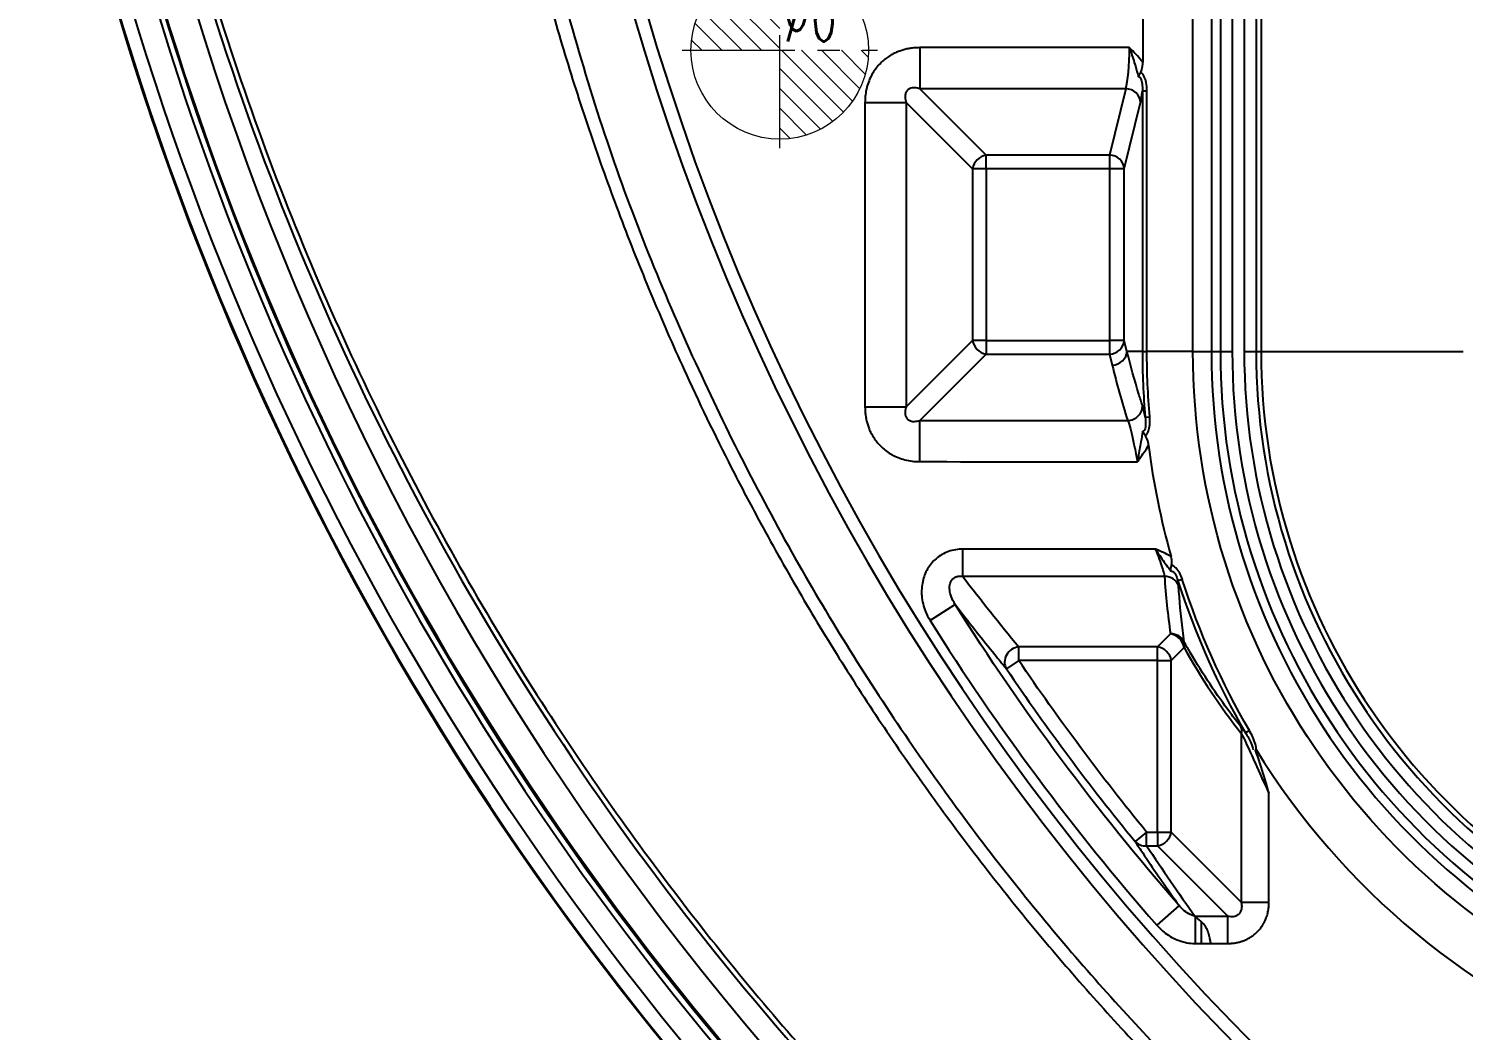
# Model space of a CAD drawing. Header units: millimetres. Extents: x 2595 to 3308, y 1499 to 1823.
# Drawn here: x 3048.63 to 3097.09, y 1606.33 to 1640.15 of the extents above; entities that cross this region are included whole.
import ezdxf
from ezdxf.lldxf.tags import DXFTag

# ---------------------------------------------------------------- set-up
doc = ezdxf.new("R2010")
doc.units = ezdxf.units.MM
doc.linetypes.add('CENTER', pattern=[2, 1.25, -0.25, 0.25, -0.25])
doc.layers.add('5', color=7, linetype='Continuous', true_color=0xffffff)
doc.layers.add('epin', color=13, linetype='Continuous', lineweight=9)
doc.styles.add('TXT05', font='txt.shx', dxfattribs={"width": 0.5, "bigfont": 'gbcbig.shx'})
tags = doc.linetypes.add('DASHED', pattern=[25.72, 12.86, -12.86]).pattern_tags.tags
tags[6:7] = [DXFTag(74, 4), DXFTag(75, 0), DXFTag(340, '0'), DXFTag(46, 0.0), DXFTag(50, 0.0), DXFTag(44, 0.0), DXFTag(45, 0.0)]
tags[4:5] = [DXFTag(74, 4), DXFTag(75, 0), DXFTag(340, '0'), DXFTag(46, 0.0), DXFTag(50, 0.0), DXFTag(44, 0.0), DXFTag(45, 0.0)]

# ---------------------------------------------------------------- blocks, each defined once
blk = doc.blocks.new('epin_ejp_6')
at = {"layer": 'epin'}
h = blk.add_hatch(dxfattribs=at)
h.set_pattern_fill('_ANSI31', color=123, scale=0.15, angle=90, style=0)
h.set_pattern_definition([(135, (-2656.51364, 153.2396), (-0.336759605, -0.336759605), [])])
h.paths.add_polyline_path([(0, 3, 0.414214), (-3, 0), (0, 0)])
h.paths.add_polyline_path([(3, 0), (0, 0), (0, -3, 0.414214)])
at = {"layer": 'epin', "color": 1, "linetype": 'CENTER', "ltscale": 3.048}
for p, q in [((0, -3.3), (0, 3.3)), ((-3.3, 0), (3.3, 0))]:
    blk.add_line(p, q, dxfattribs=at)
at = {"layer": 'epin'}
blk.add_circle((0, 0), 3, dxfattribs=at)
at = {"layer": 'epin', "color": 6, "style": 'TXT05', "width": 0.5}
blk.add_text('%%c6', height=2.1, dxfattribs=at).set_placement((0.12, 0.3))

msp = doc.modelspace()

# ---------------------------------------------------------------- linework, layer by layer
at = {"layer": '5', "color": 7, "linetype": 'Continuous'}
for p, q in [((3087.961, 1629.254), (3087.961, 1673.518)), ((3088.582, 1673.518), (3088.582, 1629.254)), ((3088.887, 1673.518), (3088.887, 1629.254)), ((3089.289, 1673.518), (3089.289, 1629.254)), ((3089.692, 1673.518), (3089.692, 1629.254)), ((3090.094, 1673.518), (3090.094, 1629.254)), ((3090.263, 1655.946), (3090.263, 1629.254)), ((3086.264, 1642.628), (3086.264, 1639.018)), ((3085.818, 1639.512), (3078.729, 1639.512)), ((3078.729, 1639.512), (3078.729, 1638.126)), ((3076.88, 1637.664), (3076.88, 1627.382)), ((3078.267, 1637.664), (3080.51, 1635.421)), ((3078.267, 1637.664), (3078.267, 1627.382)), ((3078.729, 1638.126), (3080.972, 1635.883)), ((3085.69, 1638.126), (3078.729, 1638.126)), ((3085.69, 1638.126), (3085.141, 1635.883)), ((3085.641, 1635.421), (3086.19, 1637.664)), ((3086.252, 1638.052), (3086.406, 1638.052)), ((3086.252, 1638.052), (3086.252, 1629.254)), ((3086.406, 1629.254), (3086.406, 1638.052)), ((3080.972, 1635.421), (3080.972, 1635.883)), ((3085.141, 1635.883), (3080.972, 1635.883)), ((3085.141, 1635.883), (3085.141, 1635.421)), ((3080.51, 1635.421), (3080.51, 1629.626)), ((3080.972, 1635.421), (3080.51, 1635.421)), ((3085.141, 1635.421), (3080.972, 1635.421)), ((3080.972, 1635.421), (3080.972, 1629.626)), ((3085.641, 1635.421), (3085.141, 1635.421)), ((3085.141, 1635.421), (3085.141, 1629.626)), ((3085.641, 1629.626), (3085.641, 1635.421)), ((3078.267, 1627.382), (3080.51, 1629.626)), ((3080.972, 1629.626), (3080.51, 1629.626)), ((3080.972, 1629.626), (3085.141, 1629.626)), ((3080.972, 1629.626), (3080.972, 1629.163)), ((3085.641, 1629.626), (3085.141, 1629.626)), ((3085.141, 1629.626), (3085.141, 1629.163)), ((3085.732, 1629.254), (3085.641, 1629.626)), ((3078.729, 1626.92), (3080.972, 1629.163)), ((3080.972, 1629.163), (3085.141, 1629.163)), ((3085.141, 1629.163), (3085.232, 1628.791)), ((3086.252, 1629.254), (3085.732, 1629.254)), ((3088.887, 1629.254), (3089.289, 1629.254)), ((3089.692, 1629.254), (3090.094, 1629.254)), ((3090.094, 1629.254), (3090.263, 1629.254)), ((3090.263, 1629.254), (3097.094, 1629.254)), ((3076.88, 1627.382), (3078.267, 1627.382)), ((3086.348, 1627.038), (3086.502, 1627.051)), ((3078.729, 1626.92), (3085.757, 1626.92)), ((3086.689, 1622.582), (3080.186, 1622.582)), ((3080.186, 1621.658), (3080.186, 1622.582)), ((3086.999, 1621.658), (3080.186, 1621.658)), ((3087.602, 1621.555), (3087.455, 1621.509)), ((3079.932, 1620.706), (3079.081, 1620.172)), ((3087.202, 1619.719), (3086.767, 1619.284)), ((3082.074, 1618.822), (3082.074, 1619.284)), ((3086.767, 1619.284), (3082.074, 1619.284)), ((3086.767, 1618.822), (3086.767, 1619.284)), ((3087.664, 1619.257), (3087.229, 1618.822)), ((3082.074, 1618.822), (3081.658, 1618.54)), ((3086.767, 1618.822), (3082.074, 1618.822)), ((3086.767, 1618.822), (3087.229, 1618.822)), ((3086.767, 1613.027), (3086.767, 1618.822)), ((3087.229, 1613.027), (3087.229, 1618.822)), ((3089.603, 1610.653), (3089.603, 1616.347)), ((3089.867, 1616.458), (3089.734, 1616.38)), ((3090.528, 1610.653), (3090.528, 1614.339)), ((3086.394, 1613.027), (3086.005, 1612.708)), ((3086.394, 1613.027), (3086.767, 1613.027)), ((3086.394, 1612.564), (3086.394, 1613.027)), ((3086.767, 1613.027), (3086.767, 1612.564)), ((3086.767, 1613.027), (3087.229, 1613.027)), ((3089.603, 1610.653), (3087.229, 1613.027)), ((3086.394, 1612.564), (3086.767, 1612.564)), ((3089.141, 1610.19), (3086.767, 1612.564)), ((3087.493, 1610.544), (3086.737, 1609.883)), ((3088.03, 1610.19), (3089.141, 1610.19)), ((3088.03, 1610.19), (3088.03, 1609.266)), ((3089.141, 1609.266), (3089.141, 1610.19)), ((3088.252, 1609.266), (3088.252, 1610)), ((3088.567, 1609.266), (3089.141, 1609.266))]:
    msp.add_line(p, q, dxfattribs=at)
at = {"layer": '5', "color": 7, "linetype": 'Continuous', "extrusion": (0, 0, -1)}
for centre, radius, start, end in [((-3148.002, 1669.494), 100.07, 313.95835, 233.17746), ((-3148.002, 1669.494), 99.038, 313.97894, 78.94), ((-3111.786, 1629.254), 23.825, 155, 0), ((-3111.786, 1629.254), 25.38, 355.0217, 0), ((-3111.786, 1629.254), 25.38, 329.7245, 342.3429), ((-3148.002, 1663.458), 80.382, 318.83127, 327.8694), ((-3148.002, 1663.458), 79.617, 320.69718, 325.90033)]:
    msp.add_arc(centre, radius, start, end, dxfattribs=at)
at = {"layer": '5', "color": 7, "linetype": 'DASHED'}
for radius, start, end in [(100.573, 306.62661, 226.18317), (100.572, 306.62578, 226.19708)]:
    msp.add_arc((3148.002, 1669.494), radius, start, end, dxfattribs=at)
at = {"layer": '5', "color": 7, "linetype": 'Continuous'}
for centre, radius, start, end in [((3148.002, 1669.494), 100.547, 306.63636, 233.36364), ((3148.002, 1669.494), 99.282, 100.95124, 226.04921), ((3148.002, 1669.494), 99.081, 101.04979, 226.04537), ((3148.002, 1669.494), 98.032, 142.30314, 226.03062), ((3148.002, 1663.458), 82.176, 195.12421, 254.87579), ((3148.002, 1663.458), 81.732, 195.12421, 254.87579), ((3111.786, 1629.254), 23.204, 180, 25), ((3111.786, 1629.254), 22.9, 180, 25), ((3111.786, 1629.254), 22.498, 180, 25), ((3111.786, 1629.254), 22.094, 180, 25), ((3111.786, 1629.254), 21.692, 180, 25), ((3111.786, 1629.254), 21.524, 180, 25), ((3111.786, 1629.254), 25.534, 180, 184.9783), ((3111.786, 1629.254), 25.522, 187.1299, 195.7407), ((3111.786, 1629.254), 25.534, 197.6571, 210.2755), ((3148.002, 1663.458), 81.386, 212.1306, 221.16873), ((3148.002, 1663.458), 80.119, 214.09967, 219.30282), ((3111.786, 1629.254), 25.522, 211.7823, 248.8595)]:
    msp.add_arc(centre, radius, start, end, dxfattribs=at)
for centre, major_axis, ratio, start_param, end_param in [((3085.606, 1639.512), (0, -1.509), 0.140139, 0.405834, 1.570796), ((3085.69, 1637.664), (0.489, -0.12), 0.914519, 0.261352, 1.79087), ((3086.106, 1639.512), (0, -2.012), 0.105104, 0.405834, 0.758497), ((3080.972, 1635.421), (0.356, 0.356), 0.854588, 0.863645, 2.277948), ((3085.141, 1635.421), (0.489, -0.12), 0.914519, 0.261352, 1.79087), ((3080.972, 1629.626), (-0.356, 0.356), 0.854588, 0.863645, 2.277948), ((3085.141, 1629.626), (0.489, 0.12), 0.914519, 4.492315, 6.021833), ((3085.232, 1629.254), (0.489, 0.12), 0.914519, 4.492315, 6.021833), ((3111.786, 1635.7), (0, -28.244), 0.969623, 4.959503, 5.028485), ((3085.757, 1627.382), (0.479, 0.152), 0.911656, 4.430952, 6.026004), ((3148.002, 1674.451), (0, -86.346), 0.992534, 5.37024, 5.405473), ((3086.999, 1621.196), (-0.502, -0.034), 0.918444, 3.409029, 4.650133), ((3111.786, 1623.447), (0, -25.627), 0.969623, 4.782274, 4.858399), ((3087.202, 1619.257), (-0.498, -0.071), 0.917321, 3.407243, 4.582327), ((3087.202, 1619.257), (-0.356, 0.356), 0.854588, 4.005238, 5.41954), ((3082.074, 1618.822), (0.388, 0.32), 0.873673, 0.946642, 3.033811), ((3086.767, 1618.822), (0.356, -0.356), 0.854588, 0.863645, 2.277948), ((3087.202, 1619.257), (-0.44, -0.243), 0.747569, 2.505084, 2.983557), ((3106.908, 1629.254), (21.832, 0), 0.969623, 3.633443, 3.797257), ((3089.141, 1616.347), (-0.394, -0.313), 0.822543, 2.374304, 2.95674), ((3086.767, 1613.027), (-0.356, -0.356), 0.854588, 0.863645, 2.277948), ((3086.394, 1613.027), (0.42, 0.277), 0.889007, 3.25614, 4.181143), ((3148.002, 1653.9), (0, -74.576), 0.992534, 5.299878, 5.338635)]:
    msp.add_ellipse(centre, major_axis=major_axis, ratio=ratio, start_param=start_param, end_param=end_param, dxfattribs=at)
for points, knots in [([(3050.813, 1660.38), (3051.96, 1648.894), (3055.164, 1637.617), (3065.287, 1616.873), (3072.203, 1607.413), (3080.546, 1599.445)], [0, 0, 0, 0, 0.5, 0.5, 1, 1, 1, 1]), ([(3065.808, 1644.461), (3066.537, 1641.736), (3067.96, 1636.418), (3070.994, 1628.947), (3074.469, 1622.138), (3078.323, 1616.012), (3082.424, 1610.554), (3086.482, 1605.952), (3090.436, 1602.044), (3094.275, 1598.685), (3098.263, 1595.597), (3102.379, 1592.784), (3106.604, 1590.247), (3110.917, 1587.986), (3115.3, 1585.998), (3119.736, 1584.287), (3124.202, 1582.826), (3127.22, 1582.068), (3128.72, 1581.691)], [0, 0, 0, 0, 0.090373, 0.176364, 0.257981, 0.335231, 0.40812, 0.476654, 0.531767, 0.586258, 0.640131, 0.693386, 0.746023, 0.798046, 0.849453, 0.900247, 0.950429, 1, 1, 1, 1]), ([(3065.375, 1644.356), (3065.485, 1643.901), (3065.706, 1642.991), (3066.183, 1641.182), (3066.833, 1638.937), (3067.703, 1636.271), (3068.659, 1633.635), (3069.703, 1631.031), (3070.957, 1628.178), (3072.184, 1625.656), (3073.494, 1623.176), (3074.718, 1621.004), (3076.174, 1618.609), (3077.708, 1616.265), (3079.316, 1613.975), (3080.999, 1611.739), (3082.754, 1609.56), (3084.583, 1607.438), (3086.485, 1605.372), (3088.128, 1603.701), (3089.479, 1602.396), (3090.851, 1601.112), (3092.253, 1599.864), (3093.682, 1598.655), (3094.762, 1597.77), (3095.852, 1596.908), (3097.313, 1595.791), (3098.61, 1594.848), (3099.733, 1594.064), (3100.482, 1593.55), (3101.427, 1592.919), (3102.578, 1592.178), (3103.75, 1591.449), (3104.747, 1590.852), (3105.559, 1590.379), (3106.18, 1590.024), (3106.81, 1589.67), (3107.67, 1589.197), (3108.774, 1588.609), (3110.14, 1587.913), (3111.56, 1587.223), (3113.038, 1586.539), (3114.571, 1585.865), (3116.16, 1585.203), (3117.518, 1584.669), (3118.63, 1584.252), (3119.768, 1583.839), (3121.219, 1583.338), (3122.998, 1582.768), (3124.513, 1582.319), (3125.749, 1581.977), (3127.015, 1581.64), (3127.975, 1581.409), (3128.618, 1581.253)], [0, 0, 0, 0, 0.014936, 0.029853, 0.059655, 0.089453, 0.119262, 0.149075, 0.178885, 0.218629, 0.238504, 0.268312, 0.298106, 0.327877, 0.357624, 0.387348, 0.417075, 0.446843, 0.47668, 0.506592, 0.521577, 0.536571, 0.566511, 0.58142, 0.596263, 0.611033, 0.62573, 0.654912, 0.662164, 0.669403, 0.683874, 0.698399, 0.713051, 0.727904, 0.735428, 0.743029, 0.750712, 0.758484, 0.774323, 0.790599, 0.807368, 0.824674, 0.842499, 0.860799, 0.879533, 0.889049, 0.898658, 0.918142, 0.937995, 0.958239, 0.968516, 0.9789, 1, 1, 1, 1]), ([(3078.729, 1639.512), (3078.658, 1639.51), (3078.538, 1639.507), (3078.37, 1639.483), (3078.226, 1639.452), (3078.085, 1639.41), (3077.944, 1639.355), (3077.798, 1639.285), (3077.65, 1639.194), (3077.503, 1639.082), (3077.36, 1638.946), (3077.227, 1638.785), (3077.109, 1638.6), (3077.011, 1638.392), (3076.937, 1638.164), (3076.889, 1637.919), (3076.883, 1637.75), (3076.88, 1637.664)], [0, 0, 0, 0, 0.072851, 0.122845, 0.174858, 0.223041, 0.274463, 0.329748, 0.38903, 0.452408, 0.51978, 0.591113, 0.666185, 0.744828, 0.826536, 0.911136, 1, 1, 1, 1]), ([(3086.264, 1639.018), (3086.252, 1639.033), (3086.24, 1639.048), (3086.103, 1639.22), (3085.964, 1639.366), (3085.821, 1639.509), (3085.819, 1639.511), (3085.818, 1639.512)], [0, 0, 0, 0, 0.087454, 0.087454, 0.990501, 0.990501, 1, 1, 1, 1]), ([(3085.818, 1639.512), (3085.818, 1639.51), (3085.819, 1639.507), (3085.834, 1639.464), (3085.847, 1639.424), (3085.914, 1639.219), (3085.966, 1639.054), (3086.052, 1638.768), (3086.088, 1638.644), (3086.121, 1638.521)], [0, 0, 0, 0, 0.007483, 0.007483, 0.12826, 0.12826, 0.619767, 0.619767, 1, 1, 1, 1]), ([(3086.121, 1638.521), (3086.121, 1638.522), (3086.121, 1638.524), (3086.123, 1638.531), (3086.125, 1638.537), (3086.141, 1638.591), (3086.164, 1638.639), (3086.195, 1638.686)], [0, 0, 0, 0, 0.020189, 0.020189, 0.138045, 0.138045, 1, 1, 1, 1]), ([(3086.195, 1638.686), (3086.213, 1638.714), (3086.227, 1638.748), (3086.252, 1638.839), (3086.26, 1638.899), (3086.264, 1638.978), (3086.264, 1638.998), (3086.264, 1639.018)], [0, 0, 0, 0, 0.321534, 0.321534, 0.833743, 0.833743, 1, 1, 1, 1]), ([(3086.406, 1638.052), (3086.406, 1638.147), (3086.398, 1638.243), (3086.366, 1638.403), (3086.346, 1638.471), (3086.302, 1638.563), (3086.284, 1638.594), (3086.259, 1638.627), (3086.253, 1638.634), (3086.231, 1638.658), (3086.214, 1638.674), (3086.195, 1638.686)], [0, 0, 0, 0, 0.390509, 0.390509, 0.684512, 0.684512, 0.842431, 0.842431, 0.884005, 0.884005, 1, 1, 1, 1]), ([(3078.729, 1638.126), (3078.705, 1638.132), (3078.65, 1638.147), (3078.577, 1638.156), (3078.515, 1638.155), (3078.457, 1638.149), (3078.383, 1638.128), (3078.314, 1638.078), (3078.274, 1638.021), (3078.252, 1637.966), (3078.239, 1637.903), (3078.235, 1637.797), (3078.254, 1637.719), (3078.267, 1637.664)], [0, 0, 0, 0, 0.093419, 0.212052, 0.262993, 0.313654, 0.413883, 0.514736, 0.570157, 0.632578, 0.705029, 0.789605, 1, 1, 1, 1]), ([(3086.121, 1638.521), (3086.128, 1638.523), (3086.136, 1638.523), (3086.15, 1638.521), (3086.157, 1638.518), (3086.169, 1638.509), (3086.175, 1638.503), (3086.188, 1638.486), (3086.195, 1638.475), (3086.211, 1638.441), (3086.218, 1638.417), (3086.242, 1638.324), (3086.248, 1638.253), (3086.253, 1638.14), (3086.253, 1638.096), (3086.252, 1638.052)], [0, 0, 0, 0, 0.062611, 0.062611, 0.115033, 0.115033, 0.167514, 0.167514, 0.239895, 0.239895, 0.372248, 0.372248, 0.752686, 0.752686, 1, 1, 1, 1]), ([(3086.256, 1627.418), (3086.214, 1627.547), (3086.174, 1627.677), (3085.986, 1628.288), (3085.853, 1628.77), (3085.732, 1629.254)], [0, 0, 0, 0, 0.211567, 0.211567, 1, 1, 1, 1]), ([(3076.88, 1627.382), (3076.882, 1627.311), (3076.886, 1627.192), (3076.91, 1627.023), (3076.941, 1626.88), (3076.983, 1626.738), (3077.037, 1626.597), (3077.108, 1626.452), (3077.199, 1626.304), (3077.311, 1626.156), (3077.447, 1626.013), (3077.608, 1625.88), (3077.793, 1625.762), (3078.001, 1625.664), (3078.229, 1625.591), (3078.473, 1625.543), (3078.642, 1625.537), (3078.729, 1625.534)], [0, 0, 0, 0, 0.072851, 0.122845, 0.174858, 0.223041, 0.274463, 0.329748, 0.38903, 0.452408, 0.51978, 0.591113, 0.666185, 0.744828, 0.826536, 0.911136, 1, 1, 1, 1]), ([(3078.267, 1627.382), (3078.261, 1627.358), (3078.246, 1627.303), (3078.237, 1627.23), (3078.238, 1627.168), (3078.244, 1627.11), (3078.265, 1627.036), (3078.315, 1626.968), (3078.372, 1626.928), (3078.426, 1626.905), (3078.49, 1626.892), (3078.596, 1626.888), (3078.673, 1626.907), (3078.729, 1626.92)], [0, 0, 0, 0, 0.093419, 0.212052, 0.262993, 0.313654, 0.413883, 0.514736, 0.570157, 0.632578, 0.705029, 0.789605, 1, 1, 1, 1]), ([(3086.348, 1627.038), (3086.347, 1627.043), (3086.346, 1627.049), (3086.314, 1627.206), (3086.284, 1627.33), (3086.256, 1627.418)], [0, 0, 0, 0, 0.034268, 0.034268, 1, 1, 1, 1]), ([(3086.348, 1627.038), (3086.359, 1626.951), (3086.365, 1626.86), (3086.358, 1626.746), (3086.356, 1626.724), (3086.348, 1626.671), (3086.342, 1626.64), (3086.326, 1626.604), (3086.321, 1626.595), (3086.31, 1626.58), (3086.304, 1626.574), (3086.291, 1626.566), (3086.285, 1626.563), (3086.273, 1626.562), (3086.268, 1626.562), (3086.263, 1626.562)], [0, 0, 0, 0, 0.502147, 0.502147, 0.623751, 0.623751, 0.789144, 0.789144, 0.846768, 0.846768, 0.905201, 0.905201, 0.956674, 0.956674, 1, 1, 1, 1]), ([(3086.355, 1626.404), (3086.371, 1626.418), (3086.386, 1626.434), (3086.405, 1626.46), (3086.411, 1626.468), (3086.433, 1626.504), (3086.447, 1626.536), (3086.481, 1626.632), (3086.494, 1626.701), (3086.511, 1626.863), (3086.51, 1626.958), (3086.502, 1627.051)], [0, 0, 0, 0, 0.111311, 0.111311, 0.156741, 0.156741, 0.313176, 0.313176, 0.61181, 0.61181, 1, 1, 1, 1]), ([(3085.757, 1626.92), (3085.785, 1626.853), (3085.816, 1626.757), (3085.877, 1626.526), (3085.91, 1626.387), (3085.975, 1626.086), (3086.01, 1625.92), (3086.058, 1625.676), (3086.073, 1625.601), (3086.087, 1625.525)], [0, 0, 0, 0, 0.29039, 0.29039, 0.581021, 0.581021, 0.872428, 0.872428, 1, 1, 1, 1]), ([(3086.263, 1626.562), (3086.245, 1626.442), (3086.223, 1626.32), (3086.173, 1626.031), (3086.143, 1625.861), (3086.113, 1625.688), (3086.112, 1625.684), (3086.103, 1625.635), (3086.095, 1625.588), (3086.086, 1625.539), (3086.086, 1625.536), (3086.085, 1625.534)], [0, 0, 0, 0, 0.362665, 0.362665, 0.850874, 0.850874, 0.859686, 0.859686, 0.992472, 0.992472, 1, 1, 1, 1]), ([(3086.355, 1626.404), (3086.32, 1626.447), (3086.292, 1626.492), (3086.27, 1626.544), (3086.267, 1626.552), (3086.264, 1626.56), (3086.263, 1626.561), (3086.263, 1626.562)], [0, 0, 0, 0, 0.837057, 0.837057, 0.979886, 0.979886, 1, 1, 1, 1]), ([(3086.085, 1625.534), (3086.087, 1625.536), (3086.088, 1625.537), (3086.115, 1625.574), (3086.14, 1625.608), (3086.261, 1625.776), (3086.355, 1625.911), (3086.448, 1626.063), (3086.455, 1626.074), (3086.462, 1626.086)], [0, 0, 0, 0, 0.009684, 0.009684, 0.201925, 0.201925, 0.939131, 0.939131, 1, 1, 1, 1]), ([(3086.462, 1626.086), (3086.453, 1626.155), (3086.439, 1626.225), (3086.403, 1626.324), (3086.388, 1626.358), (3086.364, 1626.392), (3086.36, 1626.398), (3086.355, 1626.404)], [0, 0, 0, 0, 0.604781, 0.604781, 0.929775, 0.929775, 1, 1, 1, 1]), ([(3080.186, 1622.582), (3080.022, 1622.582), (3079.855, 1622.554), (3079.549, 1622.444), (3079.405, 1622.361), (3079.169, 1622.159), (3079.071, 1622.04), (3078.919, 1621.78), (3078.864, 1621.636), (3078.796, 1621.329), (3078.786, 1621.163), (3078.815, 1620.819), (3078.86, 1620.639), (3078.97, 1620.367), (3079.022, 1620.267), (3079.081, 1620.172)], [0, 0, 0, 0, 0.15208, 0.15208, 0.301111, 0.301111, 0.439643, 0.439643, 0.579169, 0.579169, 0.729587, 0.729587, 0.897538, 0.897538, 1, 1, 1, 1]), ([(3087.221, 1622.33), (3087.137, 1622.378), (3087.05, 1622.421), (3086.874, 1622.503), (3086.785, 1622.541), (3086.693, 1622.58), (3086.691, 1622.581), (3086.689, 1622.582)], [0, 0, 0, 0, 0.493651, 0.493651, 0.989227, 0.989227, 1, 1, 1, 1]), ([(3086.689, 1622.582), (3086.714, 1622.52), (3086.739, 1622.457), (3086.803, 1622.289), (3086.843, 1622.184), (3086.91, 1621.994), (3086.939, 1621.908), (3086.98, 1621.762), (3086.994, 1621.701), (3086.999, 1621.658)], [0, 0, 0, 0, 0.164072, 0.164072, 0.451597, 0.451597, 0.727271, 0.727271, 1, 1, 1, 1]), ([(3086.689, 1622.582), (3086.691, 1622.58), (3086.692, 1622.578), (3086.729, 1622.524), (3086.764, 1622.472), (3086.901, 1622.27), (3087.003, 1622.122), (3087.141, 1621.93), (3087.179, 1621.877), (3087.217, 1621.824)], [0, 0, 0, 0, 0.00716, 0.00716, 0.203107, 0.203107, 0.777905, 0.777905, 1, 1, 1, 1]), ([(3087.24, 1622.041), (3087.249, 1622.073), (3087.252, 1622.109), (3087.25, 1622.199), (3087.241, 1622.254), (3087.225, 1622.315), (3087.223, 1622.322), (3087.221, 1622.33)], [0, 0, 0, 0, 0.374275, 0.374275, 0.921893, 0.921893, 1, 1, 1, 1]), ([(3079.932, 1620.706), (3079.902, 1620.751), (3079.875, 1620.797), (3079.813, 1620.92), (3079.782, 1620.999), (3079.746, 1621.148), (3079.736, 1621.217), (3079.74, 1621.344), (3079.75, 1621.402), (3079.778, 1621.473), (3079.786, 1621.488), (3079.811, 1621.533), (3079.833, 1621.561), (3079.874, 1621.598), (3079.89, 1621.61), (3079.937, 1621.638), (3079.97, 1621.65), (3080.021, 1621.661), (3080.039, 1621.664), (3080.101, 1621.669), (3080.145, 1621.666), (3080.186, 1621.658)], [0, 0, 0, 0, 0.131481, 0.131481, 0.336482, 0.336482, 0.501641, 0.501641, 0.633452, 0.633452, 0.670938, 0.670938, 0.74515, 0.74515, 0.787588, 0.787588, 0.862103, 0.862103, 0.901456, 0.901456, 1, 1, 1, 1]), ([(3087.217, 1621.824), (3087.217, 1621.825), (3087.216, 1621.826), (3087.214, 1621.852), (3087.213, 1621.878), (3087.219, 1621.948), (3087.227, 1621.994), (3087.24, 1622.041)], [0, 0, 0, 0, 0.015901, 0.015901, 0.414204, 0.414204, 1, 1, 1, 1]), ([(3087.217, 1621.824), (3087.217, 1621.824), (3087.218, 1621.825), (3087.226, 1621.829), (3087.234, 1621.832), (3087.252, 1621.834), (3087.262, 1621.833), (3087.273, 1621.828), (3087.274, 1621.828), (3087.284, 1621.823), (3087.294, 1621.817), (3087.314, 1621.8), (3087.323, 1621.789), (3087.341, 1621.767), (3087.35, 1621.755), (3087.375, 1621.714), (3087.391, 1621.684), (3087.425, 1621.605), (3087.441, 1621.557), (3087.455, 1621.509)], [0, 0, 0, 0, 0.010984, 0.010984, 0.09974, 0.09974, 0.190394, 0.190394, 0.197344, 0.197344, 0.278065, 0.278065, 0.369741, 0.369741, 0.459973, 0.459973, 0.669558, 0.669558, 1, 1, 1, 1]), ([(3087.602, 1621.555), (3087.578, 1621.628), (3087.549, 1621.7), (3087.477, 1621.833), (3087.433, 1621.895), (3087.362, 1621.966), (3087.34, 1621.985), (3087.302, 1622.011), (3087.287, 1622.02), (3087.262, 1622.032), (3087.251, 1622.037), (3087.24, 1622.041)], [0, 0, 0, 0, 0.346522, 0.346522, 0.696572, 0.696572, 0.844991, 0.844991, 0.935765, 0.935765, 1, 1, 1, 1]), ([(3087.666, 1619.445), (3087.648, 1619.575), (3087.631, 1619.706), (3087.553, 1620.341), (3087.506, 1620.845), (3087.474, 1621.35)], [0, 0, 0, 0, 0.205204, 0.205204, 1, 1, 1, 1]), ([(3079.932, 1620.706), (3079.973, 1620.654), (3080.013, 1620.601), (3080.449, 1620.039), (3080.851, 1619.531), (3081.394, 1618.863), (3081.526, 1618.701), (3081.658, 1618.54)], [0, 0, 0, 0, 0.072917, 0.072917, 0.775998, 0.775998, 1, 1, 1, 1]), ([(3089.576, 1616.595), (3089.458, 1616.742), (3089.342, 1616.893), (3088.76, 1617.664), (3088.306, 1618.338), (3087.802, 1619.203), (3087.733, 1619.323), (3087.666, 1619.445)], [0, 0, 0, 0, 0.177197, 0.177197, 0.8879, 0.8879, 1, 1, 1, 1]), ([(3089.603, 1616.347), (3089.65, 1616.259), (3089.705, 1616.141), (3089.856, 1615.814), (3089.957, 1615.587), (3090.211, 1615.025), (3090.368, 1614.68), (3090.528, 1614.339)], [0, 0, 0, 0, 0.189373, 0.189373, 0.516507, 0.516507, 1, 1, 1, 1]), ([(3089.734, 1616.38), (3089.805, 1616.269), (3089.871, 1616.149), (3089.946, 1615.979), (3089.964, 1615.935), (3089.984, 1615.866), (3089.99, 1615.842), (3089.992, 1615.814), (3089.992, 1615.809), (3089.992, 1615.804)], [0, 0, 0, 0, 0.642227, 0.642227, 0.863649, 0.863649, 0.97473, 0.97473, 1, 1, 1, 1]), ([(3090.096, 1615.755), (3090.097, 1615.762), (3090.097, 1615.768), (3090.098, 1615.783), (3090.099, 1615.791), (3090.1, 1615.861), (3090.088, 1615.927), (3090.028, 1616.151), (3089.953, 1616.311), (3089.867, 1616.458)], [0, 0, 0, 0, 0.028884, 0.028884, 0.063213, 0.063213, 0.333064, 0.333064, 1, 1, 1, 1]), ([(3090.528, 1614.339), (3090.527, 1614.343), (3090.525, 1614.347), (3090.442, 1614.644), (3090.361, 1614.937), (3090.21, 1615.417), (3090.145, 1615.607), (3090.067, 1615.792)], [0, 0, 0, 0, 0.008381, 0.008381, 0.606043, 0.606043, 1, 1, 1, 1]), ([(3086.005, 1612.708), (3086.09, 1612.58), (3086.176, 1612.451), (3086.607, 1611.808), (3086.961, 1611.295), (3087.38, 1610.703), (3087.436, 1610.623), (3087.493, 1610.544)], [0, 0, 0, 0, 0.177883, 0.177883, 0.889443, 0.889443, 1, 1, 1, 1]), ([(3088.03, 1610.19), (3087.954, 1610.204), (3087.884, 1610.232), (3087.746, 1610.307), (3087.68, 1610.356), (3087.574, 1610.452), (3087.532, 1610.497), (3087.493, 1610.544)], [0, 0, 0, 0, 0.337182, 0.337182, 0.714915, 0.714915, 1, 1, 1, 1]), ([(3089.141, 1609.266), (3089.183, 1609.267), (3089.265, 1609.269), (3089.384, 1609.284), (3089.498, 1609.306), (3089.608, 1609.337), (3089.716, 1609.378), (3089.823, 1609.429), (3089.93, 1609.491), (3090.034, 1609.567), (3090.135, 1609.658), (3090.217, 1609.749), (3090.282, 1609.835), (3090.338, 1609.921), (3090.398, 1610.034), (3090.454, 1610.174), (3090.497, 1610.332), (3090.523, 1610.492), (3090.526, 1610.599), (3090.528, 1610.653)], [0, 0, 0, 0, 0.057407, 0.111962, 0.164399, 0.216091, 0.268338, 0.322147, 0.378214, 0.43692, 0.498582, 0.563564, 0.604336, 0.646374, 0.704073, 0.778131, 0.853149, 0.927204, 1, 1, 1, 1]), ([(3089.141, 1610.19), (3089.204, 1610.181), (3089.294, 1610.168), (3089.415, 1610.195), (3089.495, 1610.235), (3089.564, 1610.304), (3089.601, 1610.385), (3089.616, 1610.459), (3089.619, 1610.522), (3089.616, 1610.587), (3089.608, 1610.63), (3089.603, 1610.653)], [0, 0, 0, 0, 0.241824, 0.344555, 0.446109, 0.553479, 0.67881, 0.751322, 0.830129, 0.913249, 1, 1, 1, 1]), ([(3088.252, 1610), (3088.243, 1610.007), (3088.234, 1610.015), (3088.148, 1610.086), (3088.078, 1610.146), (3088.03, 1610.19)], [0, 0, 0, 0, 0.103034, 0.103034, 1, 1, 1, 1]), ([(3086.737, 1609.883), (3086.822, 1609.785), (3086.918, 1609.696), (3087.165, 1609.509), (3087.326, 1609.421), (3087.666, 1609.3), (3087.849, 1609.266), (3088.03, 1609.266)], [0, 0, 0, 0, 0.262807, 0.262807, 0.630413, 0.630413, 1, 1, 1, 1]), ([(3088.567, 1609.266), (3088.56, 1609.303), (3088.549, 1609.357), (3088.537, 1609.416), (3088.532, 1609.441), (3088.53, 1609.45), (3088.527, 1609.463), (3088.507, 1609.545), (3088.453, 1609.763), (3088.332, 1609.905), (3088.252, 1610)], [0, 0, 0, 0, 0.125803, 0.188377, 0.204018, 0.211841, 0.219665, 0.250984, 0.502701, 1, 1, 1, 1]), ([(3088.252, 1609.266), (3088.305, 1609.266), (3088.357, 1609.266), (3088.462, 1609.266), (3088.514, 1609.266), (3088.567, 1609.266)], [0, 0, 0, 0, 0.5, 0.5, 1, 1, 1, 1])]:
    msp.add_open_spline(points, degree=3, knots=knots, dxfattribs=at)
for points in [[(3050.987, 1660.399), (3051.389, 1656.364), (3052.668, 1648.532), (3055.988, 1637.171), (3060.282, 1627.107), (3065.131, 1618.433), (3070.227, 1611.09), (3075.373, 1604.878), (3078.914, 1601.259), (3080.681, 1599.572)], [(3076.88, 1637.664), (3077.434, 1637.664), (3078.048, 1637.664), (3078.267, 1637.664)], [(3086.252, 1629.254), (3086.264, 1629.254), (3086.32, 1629.254), (3086.406, 1629.254)], [(3087.961, 1629.254), (3087.443, 1629.254), (3086.924, 1629.254), (3086.406, 1629.254)], [(3087.961, 1629.254), (3088.328, 1629.254), (3088.555, 1629.254), (3088.582, 1629.254)], [(3088.582, 1629.254), (3088.683, 1629.254), (3088.785, 1629.254), (3088.887, 1629.254)], [(3078.729, 1625.534), (3078.729, 1626.087), (3078.729, 1626.702), (3078.729, 1626.92)], [(3078.729, 1625.534), (3081.182, 1625.531), (3083.634, 1625.528), (3086.087, 1625.525)], [(3087.474, 1621.35), (3087.472, 1621.393), (3087.465, 1621.446), (3087.455, 1621.509)], [(3089.734, 1616.38), (3089.676, 1616.463), (3089.622, 1616.538), (3089.576, 1616.595)], [(3088.03, 1609.266), (3088.104, 1609.266), (3088.178, 1609.266), (3088.252, 1609.266)]]:
    msp.add_open_spline(points, degree=3, dxfattribs=at)
msp.add_rational_spline([(3090.528, 1610.653), (3090.113, 1610.653), (3089.767, 1610.653), (3089.603, 1610.653)], [1.08986222229, 0.970048334616, 0.970045925951, 1.0898549963], degree=3, dxfattribs=at)

# ---------------------------------------------------------------- block references
at = {"layer": 'epin'}
msp.add_blockref('epin_ejp_6', (3074.002, 1639.422), dxfattribs=at)

doc.saveas('drawing.dxf')
